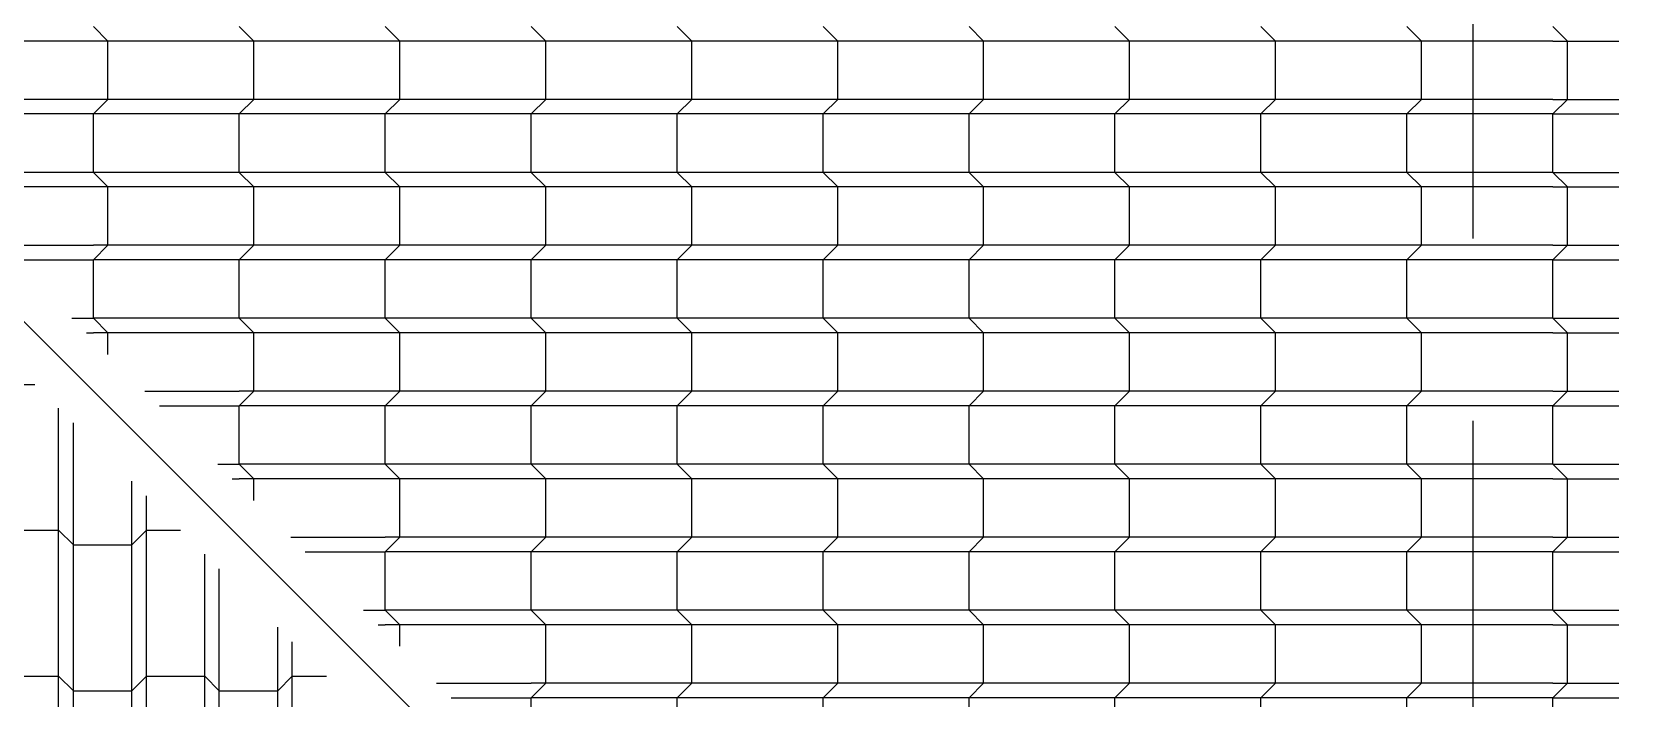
# Model space of a CAD drawing. Header units: metres. Extents: x -220 to 294, y -29 to 18.
# Drawn here: x -180.581 to -179.481, y 7.983 to 8.44 of the extents above; entities that cross this region are included whole.
import ezdxf

# ---------------------------------------------------------------- set-up
doc = ezdxf.new("R2010")
doc.units = ezdxf.units.M
doc.header["$MEASUREMENT"] = 0
doc.linetypes.add('DASHED2', pattern=[0.375, 0.25, -0.125])
doc.layers.add('Rota', color=7, linetype='Continuous')
doc.layers.add('Tarama', color=7, linetype='Continuous')

msp = doc.modelspace()

# ---------------------------------------------------------------- linework, layer by layer
at = {"layer": 'Rota', "color": 198, "linetype": 'DASHED2', "lineweight": -3}
msp.add_lwpolyline([(-179.5939, 9.6737), (-179.5939, 7.2487)], dxfattribs=at)
at = {"layer": 'Rota', "color": 166, "linetype": 'Continuous', "lineweight": -3}
for points in [[(-180.8064, 8.4612), (-179.4689, 7.1237)], [(-179.4689, 7.1237), (-180.8064, 8.4612)]]:
    msp.add_lwpolyline(points, dxfattribs=at)
at = {"layer": 'Tarama', "color": 13, "linetype": 'Continuous', "lineweight": -3}
for points in [[(-180.5291, 8.434), (-180.5391, 8.444)], [(-180.4291, 8.434), (-180.4391, 8.444)], [(-180.3291, 8.434), (-180.3391, 8.444)], [(-180.2291, 8.434), (-180.2391, 8.444)], [(-180.1291, 8.434), (-180.1391, 8.444)], [(-180.0291, 8.434), (-180.0391, 8.444)], [(-179.9291, 8.434), (-179.9391, 8.444)], [(-179.8291, 8.434), (-179.8391, 8.444)], [(-179.7291, 8.434), (-179.7391, 8.444)], [(-179.6291, 8.434), (-179.6391, 8.444)], [(-179.5291, 8.434), (-179.5391, 8.444)], [(-180.5391, 8.434), (-180.6391, 8.434)], [(-180.4391, 8.434), (-180.5391, 8.434)], [(-180.5291, 8.394), (-180.5291, 8.434)], [(-180.3391, 8.434), (-180.4391, 8.434)], [(-180.4291, 8.394), (-180.4291, 8.434)], [(-180.2391, 8.434), (-180.3391, 8.434)], [(-180.3291, 8.394), (-180.3291, 8.434)], [(-180.1391, 8.434), (-180.2391, 8.434)], [(-180.2291, 8.394), (-180.2291, 8.434)], [(-180.0391, 8.434), (-180.1391, 8.434)], [(-180.1291, 8.394), (-180.1291, 8.434)], [(-179.9391, 8.434), (-180.0391, 8.434)], [(-180.0291, 8.394), (-180.0291, 8.434)], [(-179.8391, 8.434), (-179.9391, 8.434)], [(-179.9291, 8.394), (-179.9291, 8.434)], [(-179.7391, 8.434), (-179.8391, 8.434)], [(-179.8291, 8.394), (-179.8291, 8.434)], [(-179.6391, 8.434), (-179.7391, 8.434)], [(-179.7291, 8.394), (-179.7291, 8.434)], [(-179.5391, 8.434), (-179.6391, 8.434)], [(-179.6291, 8.394), (-179.6291, 8.434)], [(-179.5391, 8.434), (-179.4939, 8.434)], [(-179.5291, 8.394), (-179.5291, 8.434)], [(-180.5391, 8.394), (-180.6391, 8.394)], [(-180.4391, 8.394), (-180.5391, 8.394)], [(-180.5391, 8.384), (-180.5291, 8.394)], [(-180.3391, 8.394), (-180.4391, 8.394)], [(-180.4391, 8.384), (-180.4291, 8.394)], [(-180.2391, 8.394), (-180.3391, 8.394)], [(-180.3391, 8.384), (-180.3291, 8.394)], [(-180.1391, 8.394), (-180.2391, 8.394)], [(-180.2391, 8.384), (-180.2291, 8.394)], [(-180.0391, 8.394), (-180.1391, 8.394)], [(-180.1391, 8.384), (-180.1291, 8.394)], [(-179.9391, 8.394), (-180.0391, 8.394)], [(-180.0391, 8.384), (-180.0291, 8.394)], [(-179.8391, 8.394), (-179.9391, 8.394)], [(-179.9391, 8.384), (-179.9291, 8.394)], [(-179.7391, 8.394), (-179.8391, 8.394)], [(-179.8391, 8.384), (-179.8291, 8.394)], [(-179.6391, 8.394), (-179.7391, 8.394)], [(-179.7391, 8.384), (-179.7291, 8.394)], [(-179.5391, 8.394), (-179.6391, 8.394)], [(-179.6391, 8.384), (-179.6291, 8.394)], [(-179.5391, 8.394), (-179.4939, 8.394)], [(-179.5391, 8.384), (-179.5291, 8.394)], [(-180.5391, 8.384), (-180.6391, 8.384)], [(-180.4391, 8.384), (-180.5391, 8.384)], [(-180.5391, 8.344), (-180.5391, 8.384)], [(-180.3391, 8.384), (-180.4391, 8.384)], [(-180.4391, 8.344), (-180.4391, 8.384)], [(-180.2391, 8.384), (-180.3391, 8.384)], [(-180.3391, 8.344), (-180.3391, 8.384)], [(-180.1391, 8.384), (-180.2391, 8.384)], [(-180.2391, 8.344), (-180.2391, 8.384)], [(-180.0391, 8.384), (-180.1391, 8.384)], [(-180.1391, 8.344), (-180.1391, 8.384)], [(-179.9391, 8.384), (-180.0391, 8.384)], [(-180.0391, 8.344), (-180.0391, 8.384)], [(-179.8391, 8.384), (-179.9391, 8.384)], [(-179.9391, 8.344), (-179.9391, 8.384)], [(-179.7391, 8.384), (-179.8391, 8.384)], [(-179.8391, 8.344), (-179.8391, 8.384)], [(-179.6391, 8.384), (-179.7391, 8.384)], [(-179.7391, 8.344), (-179.7391, 8.384)], [(-179.5391, 8.384), (-179.6391, 8.384)], [(-179.6391, 8.344), (-179.6391, 8.384)], [(-179.5391, 8.384), (-179.4939, 8.384)], [(-179.5391, 8.344), (-179.5391, 8.384)], [(-180.5391, 8.344), (-180.6391, 8.344)], [(-180.4391, 8.344), (-180.5391, 8.344)], [(-180.5291, 8.334), (-180.5391, 8.344)], [(-180.3391, 8.344), (-180.4391, 8.344)], [(-180.4291, 8.334), (-180.4391, 8.344)], [(-180.2391, 8.344), (-180.3391, 8.344)], [(-180.3291, 8.334), (-180.3391, 8.344)], [(-180.1391, 8.344), (-180.2391, 8.344)], [(-180.2291, 8.334), (-180.2391, 8.344)], [(-180.0391, 8.344), (-180.1391, 8.344)], [(-180.1291, 8.334), (-180.1391, 8.344)], [(-179.9391, 8.344), (-180.0391, 8.344)], [(-180.0291, 8.334), (-180.0391, 8.344)], [(-179.8391, 8.344), (-179.9391, 8.344)], [(-179.9291, 8.334), (-179.9391, 8.344)], [(-179.7391, 8.344), (-179.8391, 8.344)], [(-179.8291, 8.334), (-179.8391, 8.344)], [(-179.6391, 8.344), (-179.7391, 8.344)], [(-179.7291, 8.334), (-179.7391, 8.344)], [(-179.5391, 8.344), (-179.6391, 8.344)], [(-179.6291, 8.334), (-179.6391, 8.344)], [(-179.5391, 8.344), (-179.4939, 8.344)], [(-179.5291, 8.334), (-179.5391, 8.344)], [(-180.5391, 8.334), (-180.6391, 8.334)], [(-180.4391, 8.334), (-180.5391, 8.334)], [(-180.5291, 8.294), (-180.5291, 8.334)], [(-180.3391, 8.334), (-180.4391, 8.334)], [(-180.4291, 8.294), (-180.4291, 8.334)], [(-180.2391, 8.334), (-180.3391, 8.334)], [(-180.3291, 8.294), (-180.3291, 8.334)], [(-180.1391, 8.334), (-180.2391, 8.334)], [(-180.2291, 8.294), (-180.2291, 8.334)], [(-180.0391, 8.334), (-180.1391, 8.334)], [(-180.1291, 8.294), (-180.1291, 8.334)], [(-179.9391, 8.334), (-180.0391, 8.334)], [(-180.0291, 8.294), (-180.0291, 8.334)], [(-179.8391, 8.334), (-179.9391, 8.334)], [(-179.9291, 8.294), (-179.9291, 8.334)], [(-179.7391, 8.334), (-179.8391, 8.334)], [(-179.8291, 8.294), (-179.8291, 8.334)], [(-179.6391, 8.334), (-179.7391, 8.334)], [(-179.7291, 8.294), (-179.7291, 8.334)], [(-179.5391, 8.334), (-179.6391, 8.334)], [(-179.6291, 8.294), (-179.6291, 8.334)], [(-179.5391, 8.334), (-179.4939, 8.334)], [(-179.5291, 8.294), (-179.5291, 8.334)], [(-180.6039, 8.294), (-180.5391, 8.294)], [(-180.4391, 8.294), (-180.5391, 8.294)], [(-180.5391, 8.284), (-180.5291, 8.294)], [(-180.3391, 8.294), (-180.4391, 8.294)], [(-180.4391, 8.284), (-180.4291, 8.294)], [(-180.2391, 8.294), (-180.3391, 8.294)], [(-180.3391, 8.284), (-180.3291, 8.294)], [(-180.1391, 8.294), (-180.2391, 8.294)], [(-180.2391, 8.284), (-180.2291, 8.294)], [(-180.0391, 8.294), (-180.1391, 8.294)], [(-180.1391, 8.284), (-180.1291, 8.294)], [(-179.9391, 8.294), (-180.0391, 8.294)], [(-180.0391, 8.284), (-180.0291, 8.294)], [(-179.8391, 8.294), (-179.9391, 8.294)], [(-179.9391, 8.284), (-179.9291, 8.294)], [(-179.7391, 8.294), (-179.8391, 8.294)], [(-179.8391, 8.284), (-179.8291, 8.294)], [(-179.6391, 8.294), (-179.7391, 8.294)], [(-179.7391, 8.284), (-179.7291, 8.294)], [(-179.5391, 8.294), (-179.6391, 8.294)], [(-179.6391, 8.284), (-179.6291, 8.294)], [(-179.5391, 8.294), (-179.4939, 8.294)], [(-179.5391, 8.284), (-179.5291, 8.294)], [(-180.5939, 8.284), (-180.5391, 8.284)], [(-180.4391, 8.284), (-180.5391, 8.284)], [(-180.5391, 8.244), (-180.5391, 8.284)], [(-180.3391, 8.284), (-180.4391, 8.284)], [(-180.4391, 8.244), (-180.4391, 8.284)], [(-180.2391, 8.284), (-180.3391, 8.284)], [(-180.3391, 8.244), (-180.3391, 8.284)], [(-180.1391, 8.284), (-180.2391, 8.284)], [(-180.2391, 8.244), (-180.2391, 8.284)], [(-180.0391, 8.284), (-180.1391, 8.284)], [(-180.1391, 8.244), (-180.1391, 8.284)], [(-179.9391, 8.284), (-180.0391, 8.284)], [(-180.0391, 8.244), (-180.0391, 8.284)], [(-179.8391, 8.284), (-179.9391, 8.284)], [(-179.9391, 8.244), (-179.9391, 8.284)], [(-179.7391, 8.284), (-179.8391, 8.284)], [(-179.8391, 8.244), (-179.8391, 8.284)], [(-179.6391, 8.284), (-179.7391, 8.284)], [(-179.7391, 8.244), (-179.7391, 8.284)], [(-179.5391, 8.284), (-179.6391, 8.284)], [(-179.6391, 8.244), (-179.6391, 8.284)], [(-179.5391, 8.284), (-179.4939, 8.284)], [(-179.5391, 8.244), (-179.5391, 8.284)], [(-180.5539, 8.244), (-180.5391, 8.244)], [(-180.4391, 8.244), (-180.5391, 8.244)], [(-180.5291, 8.234), (-180.5391, 8.244)], [(-180.3391, 8.244), (-180.4391, 8.244)], [(-180.4291, 8.234), (-180.4391, 8.244)], [(-180.2391, 8.244), (-180.3391, 8.244)], [(-180.3291, 8.234), (-180.3391, 8.244)], [(-180.1391, 8.244), (-180.2391, 8.244)], [(-180.2291, 8.234), (-180.2391, 8.244)], [(-180.0391, 8.244), (-180.1391, 8.244)], [(-180.1291, 8.234), (-180.1391, 8.244)], [(-179.9391, 8.244), (-180.0391, 8.244)], [(-180.0291, 8.234), (-180.0391, 8.244)], [(-179.8391, 8.244), (-179.9391, 8.244)], [(-179.9291, 8.234), (-179.9391, 8.244)], [(-179.7391, 8.244), (-179.8391, 8.244)], [(-179.8291, 8.234), (-179.8391, 8.244)], [(-179.6391, 8.244), (-179.7391, 8.244)], [(-179.7291, 8.234), (-179.7391, 8.244)], [(-179.5391, 8.244), (-179.6391, 8.244)], [(-179.6291, 8.234), (-179.6391, 8.244)], [(-179.5391, 8.244), (-179.4939, 8.244)], [(-179.5291, 8.234), (-179.5391, 8.244)], [(-180.5439, 8.234), (-180.5391, 8.234)], [(-180.4391, 8.234), (-180.5391, 8.234)], [(-180.5291, 8.2192), (-180.5291, 8.234)], [(-180.3391, 8.234), (-180.4391, 8.234)], [(-180.4291, 8.194), (-180.4291, 8.234)], [(-180.2391, 8.234), (-180.3391, 8.234)], [(-180.3291, 8.194), (-180.3291, 8.234)], [(-180.1391, 8.234), (-180.2391, 8.234)], [(-180.2291, 8.194), (-180.2291, 8.234)], [(-180.0391, 8.234), (-180.1391, 8.234)], [(-180.1291, 8.194), (-180.1291, 8.234)], [(-179.9391, 8.234), (-180.0391, 8.234)], [(-180.0291, 8.194), (-180.0291, 8.234)], [(-179.8391, 8.234), (-179.9391, 8.234)], [(-179.9291, 8.194), (-179.9291, 8.234)], [(-179.7391, 8.234), (-179.8391, 8.234)], [(-179.8291, 8.194), (-179.8291, 8.234)], [(-179.6391, 8.234), (-179.7391, 8.234)], [(-179.7291, 8.194), (-179.7291, 8.234)], [(-179.5391, 8.234), (-179.6391, 8.234)], [(-179.6291, 8.194), (-179.6291, 8.234)], [(-179.5391, 8.234), (-179.4939, 8.234)], [(-179.5291, 8.194), (-179.5291, 8.234)], [(-180.6028, 8.1987), (-180.5793, 8.1987)], [(-180.5039, 8.194), (-180.4391, 8.194)], [(-180.3391, 8.194), (-180.4391, 8.194)], [(-180.4391, 8.184), (-180.4291, 8.194)], [(-180.2391, 8.194), (-180.3391, 8.194)], [(-180.3391, 8.184), (-180.3291, 8.194)], [(-180.1391, 8.194), (-180.2391, 8.194)], [(-180.2391, 8.184), (-180.2291, 8.194)], [(-180.0391, 8.194), (-180.1391, 8.194)], [(-180.1391, 8.184), (-180.1291, 8.194)], [(-179.9391, 8.194), (-180.0391, 8.194)], [(-180.0391, 8.184), (-180.0291, 8.194)], [(-179.8391, 8.194), (-179.9391, 8.194)], [(-179.9391, 8.184), (-179.9291, 8.194)], [(-179.7391, 8.194), (-179.8391, 8.194)], [(-179.8391, 8.184), (-179.8291, 8.194)], [(-179.6391, 8.194), (-179.7391, 8.194)], [(-179.7391, 8.184), (-179.7291, 8.194)], [(-179.5391, 8.194), (-179.6391, 8.194)], [(-179.6391, 8.184), (-179.6291, 8.194)], [(-179.5391, 8.194), (-179.4939, 8.194)], [(-179.5391, 8.184), (-179.5291, 8.194)], [(-180.5629, 8.0987), (-180.5629, 8.1823)], [(-180.4939, 8.184), (-180.4391, 8.184)], [(-180.3391, 8.184), (-180.4391, 8.184)], [(-180.4391, 8.144), (-180.4391, 8.184)], [(-180.2391, 8.184), (-180.3391, 8.184)], [(-180.3391, 8.144), (-180.3391, 8.184)], [(-180.1391, 8.184), (-180.2391, 8.184)], [(-180.2391, 8.144), (-180.2391, 8.184)], [(-180.0391, 8.184), (-180.1391, 8.184)], [(-180.1391, 8.144), (-180.1391, 8.184)], [(-179.9391, 8.184), (-180.0391, 8.184)], [(-180.0391, 8.144), (-180.0391, 8.184)], [(-179.8391, 8.184), (-179.9391, 8.184)], [(-179.9391, 8.144), (-179.9391, 8.184)], [(-179.7391, 8.184), (-179.8391, 8.184)], [(-179.8391, 8.144), (-179.8391, 8.184)], [(-179.6391, 8.184), (-179.7391, 8.184)], [(-179.7391, 8.144), (-179.7391, 8.184)], [(-179.5391, 8.184), (-179.6391, 8.184)], [(-179.6391, 8.144), (-179.6391, 8.184)], [(-179.5391, 8.184), (-179.4939, 8.184)], [(-179.5391, 8.144), (-179.5391, 8.184)], [(-180.5528, 8.0987), (-180.5528, 8.1723)], [(-180.4539, 8.144), (-180.4391, 8.144)], [(-180.3391, 8.144), (-180.4391, 8.144)], [(-180.4291, 8.134), (-180.4391, 8.144)], [(-180.2391, 8.144), (-180.3391, 8.144)], [(-180.3291, 8.134), (-180.3391, 8.144)], [(-180.1391, 8.144), (-180.2391, 8.144)], [(-180.2291, 8.134), (-180.2391, 8.144)], [(-180.0391, 8.144), (-180.1391, 8.144)], [(-180.1291, 8.134), (-180.1391, 8.144)], [(-179.9391, 8.144), (-180.0391, 8.144)], [(-180.0291, 8.134), (-180.0391, 8.144)], [(-179.8391, 8.144), (-179.9391, 8.144)], [(-179.9291, 8.134), (-179.9391, 8.144)], [(-179.7391, 8.144), (-179.8391, 8.144)], [(-179.8291, 8.134), (-179.8391, 8.144)], [(-179.6391, 8.144), (-179.7391, 8.144)], [(-179.7291, 8.134), (-179.7391, 8.144)], [(-179.5391, 8.144), (-179.6391, 8.144)], [(-179.6291, 8.134), (-179.6391, 8.144)], [(-179.5391, 8.144), (-179.4939, 8.144)], [(-179.5291, 8.134), (-179.5391, 8.144)], [(-180.5128, 8.0987), (-180.5128, 8.1323)], [(-180.4439, 8.134), (-180.4391, 8.134)], [(-180.3391, 8.134), (-180.4391, 8.134)], [(-180.4291, 8.1192), (-180.4291, 8.134)], [(-180.2391, 8.134), (-180.3391, 8.134)], [(-180.3291, 8.094), (-180.3291, 8.134)], [(-180.1391, 8.134), (-180.2391, 8.134)], [(-180.2291, 8.094), (-180.2291, 8.134)], [(-180.0391, 8.134), (-180.1391, 8.134)], [(-180.1291, 8.094), (-180.1291, 8.134)], [(-179.9391, 8.134), (-180.0391, 8.134)], [(-180.0291, 8.094), (-180.0291, 8.134)], [(-179.8391, 8.134), (-179.9391, 8.134)], [(-179.9291, 8.094), (-179.9291, 8.134)], [(-179.7391, 8.134), (-179.8391, 8.134)], [(-179.8291, 8.094), (-179.8291, 8.134)], [(-179.6391, 8.134), (-179.7391, 8.134)], [(-179.7291, 8.094), (-179.7291, 8.134)], [(-179.5391, 8.134), (-179.6391, 8.134)], [(-179.6291, 8.094), (-179.6291, 8.134)], [(-179.5391, 8.134), (-179.4939, 8.134)], [(-179.5291, 8.094), (-179.5291, 8.134)], [(-180.5028, 8.0987), (-180.5028, 8.1223)], [(-180.6028, 8.0987), (-180.5629, 8.0987)], [(-180.5629, 7.9987), (-180.5629, 8.0987)], [(-180.5629, 8.0987), (-180.5528, 8.0887)], [(-180.5528, 7.9987), (-180.5528, 8.0987)], [(-180.5128, 7.9987), (-180.5128, 8.0987)], [(-180.5128, 8.0887), (-180.5028, 8.0987)], [(-180.5028, 7.9987), (-180.5028, 8.0987)], [(-180.5028, 8.0987), (-180.4793, 8.0987)], [(-180.4039, 8.094), (-180.3391, 8.094)], [(-180.2391, 8.094), (-180.3391, 8.094)], [(-180.3391, 8.084), (-180.3291, 8.094)], [(-180.1391, 8.094), (-180.2391, 8.094)], [(-180.2391, 8.084), (-180.2291, 8.094)], [(-180.0391, 8.094), (-180.1391, 8.094)], [(-180.1391, 8.084), (-180.1291, 8.094)], [(-179.9391, 8.094), (-180.0391, 8.094)], [(-180.0391, 8.084), (-180.0291, 8.094)], [(-179.8391, 8.094), (-179.9391, 8.094)], [(-179.9391, 8.084), (-179.9291, 8.094)], [(-179.7391, 8.094), (-179.8391, 8.094)], [(-179.8391, 8.084), (-179.8291, 8.094)], [(-179.6391, 8.094), (-179.7391, 8.094)], [(-179.7391, 8.084), (-179.7291, 8.094)], [(-179.5391, 8.094), (-179.6391, 8.094)], [(-179.6391, 8.084), (-179.6291, 8.094)], [(-179.5391, 8.094), (-179.4939, 8.094)], [(-179.5391, 8.084), (-179.5291, 8.094)], [(-180.5528, 8.0887), (-180.5128, 8.0887)], [(-180.3939, 8.084), (-180.3391, 8.084)], [(-180.2391, 8.084), (-180.3391, 8.084)], [(-180.3391, 8.044), (-180.3391, 8.084)], [(-180.1391, 8.084), (-180.2391, 8.084)], [(-180.2391, 8.044), (-180.2391, 8.084)], [(-180.0391, 8.084), (-180.1391, 8.084)], [(-180.1391, 8.044), (-180.1391, 8.084)], [(-179.9391, 8.084), (-180.0391, 8.084)], [(-180.0391, 8.044), (-180.0391, 8.084)], [(-179.8391, 8.084), (-179.9391, 8.084)], [(-179.9391, 8.044), (-179.9391, 8.084)], [(-179.7391, 8.084), (-179.8391, 8.084)], [(-179.8391, 8.044), (-179.8391, 8.084)], [(-179.6391, 8.084), (-179.7391, 8.084)], [(-179.7391, 8.044), (-179.7391, 8.084)], [(-179.5391, 8.084), (-179.6391, 8.084)], [(-179.6391, 8.044), (-179.6391, 8.084)], [(-179.5391, 8.084), (-179.4939, 8.084)], [(-179.5391, 8.044), (-179.5391, 8.084)], [(-180.4628, 7.9987), (-180.4628, 8.0823)], [(-180.4529, 7.9987), (-180.4529, 8.0723)], [(-180.3539, 8.044), (-180.3391, 8.044)], [(-180.2391, 8.044), (-180.3391, 8.044)], [(-180.3291, 8.034), (-180.3391, 8.044)], [(-180.1391, 8.044), (-180.2391, 8.044)], [(-180.2291, 8.034), (-180.2391, 8.044)], [(-180.0391, 8.044), (-180.1391, 8.044)], [(-180.1291, 8.034), (-180.1391, 8.044)], [(-179.9391, 8.044), (-180.0391, 8.044)], [(-180.0291, 8.034), (-180.0391, 8.044)], [(-179.8391, 8.044), (-179.9391, 8.044)], [(-179.9291, 8.034), (-179.9391, 8.044)], [(-179.7391, 8.044), (-179.8391, 8.044)], [(-179.8291, 8.034), (-179.8391, 8.044)], [(-179.6391, 8.044), (-179.7391, 8.044)], [(-179.7291, 8.034), (-179.7391, 8.044)], [(-179.5391, 8.044), (-179.6391, 8.044)], [(-179.6291, 8.034), (-179.6391, 8.044)], [(-179.5391, 8.044), (-179.4939, 8.044)], [(-179.5291, 8.034), (-179.5391, 8.044)], [(-180.4128, 7.9987), (-180.4128, 8.0323)], [(-180.3439, 8.034), (-180.3391, 8.034)], [(-180.2391, 8.034), (-180.3391, 8.034)], [(-180.3291, 8.0192), (-180.3291, 8.034)], [(-180.1391, 8.034), (-180.2391, 8.034)], [(-180.2291, 7.994), (-180.2291, 8.034)], [(-180.0391, 8.034), (-180.1391, 8.034)], [(-180.1291, 7.994), (-180.1291, 8.034)], [(-179.9391, 8.034), (-180.0391, 8.034)], [(-180.0291, 7.994), (-180.0291, 8.034)], [(-179.8391, 8.034), (-179.9391, 8.034)], [(-179.9291, 7.994), (-179.9291, 8.034)], [(-179.7391, 8.034), (-179.8391, 8.034)], [(-179.8291, 7.994), (-179.8291, 8.034)], [(-179.6391, 8.034), (-179.7391, 8.034)], [(-179.7291, 7.994), (-179.7291, 8.034)], [(-179.5391, 8.034), (-179.6391, 8.034)], [(-179.6291, 7.994), (-179.6291, 8.034)], [(-179.5391, 8.034), (-179.4939, 8.034)], [(-179.5291, 7.994), (-179.5291, 8.034)], [(-180.4028, 7.9987), (-180.4028, 8.0223)], [(-180.6028, 7.9987), (-180.5629, 7.9987)], [(-180.5629, 7.8987), (-180.5629, 7.9987)], [(-180.5629, 7.9987), (-180.5528, 7.9887)], [(-180.5528, 7.8987), (-180.5528, 7.9987)], [(-180.5128, 7.8987), (-180.5128, 7.9987)], [(-180.5128, 7.9887), (-180.5028, 7.9987)], [(-180.5028, 7.8987), (-180.5028, 7.9987)], [(-180.5028, 7.9987), (-180.4628, 7.9987)], [(-180.4628, 7.8987), (-180.4628, 7.9987)], [(-180.4628, 7.9987), (-180.4529, 7.9887)], [(-180.4529, 7.8987), (-180.4529, 7.9987)], [(-180.4128, 7.8987), (-180.4128, 7.9987)], [(-180.4128, 7.9887), (-180.4028, 7.9987)], [(-180.4028, 7.8987), (-180.4028, 7.9987)], [(-180.4028, 7.9987), (-180.3793, 7.9987)], [(-180.5528, 7.9887), (-180.5128, 7.9887)], [(-180.4529, 7.9887), (-180.4128, 7.9887)], [(-180.3039, 7.994), (-180.2391, 7.994)], [(-180.2939, 7.984), (-180.2391, 7.984)], [(-180.1391, 7.994), (-180.2391, 7.994)], [(-180.2391, 7.984), (-180.2291, 7.994)], [(-180.1391, 7.984), (-180.2391, 7.984)], [(-180.2391, 7.944), (-180.2391, 7.984)], [(-180.0391, 7.994), (-180.1391, 7.994)], [(-180.1391, 7.984), (-180.1291, 7.994)], [(-180.0391, 7.984), (-180.1391, 7.984)], [(-180.1391, 7.944), (-180.1391, 7.984)], [(-179.9391, 7.994), (-180.0391, 7.994)], [(-180.0391, 7.984), (-180.0291, 7.994)], [(-179.9391, 7.984), (-180.0391, 7.984)], [(-180.0391, 7.944), (-180.0391, 7.984)], [(-179.8391, 7.994), (-179.9391, 7.994)], [(-179.9391, 7.984), (-179.9291, 7.994)], [(-179.8391, 7.984), (-179.9391, 7.984)], [(-179.9391, 7.944), (-179.9391, 7.984)], [(-179.7391, 7.994), (-179.8391, 7.994)], [(-179.8391, 7.984), (-179.8291, 7.994)], [(-179.7391, 7.984), (-179.8391, 7.984)], [(-179.8391, 7.944), (-179.8391, 7.984)], [(-179.6391, 7.994), (-179.7391, 7.994)], [(-179.7391, 7.984), (-179.7291, 7.994)], [(-179.6391, 7.984), (-179.7391, 7.984)], [(-179.7391, 7.944), (-179.7391, 7.984)], [(-179.5391, 7.994), (-179.6391, 7.994)], [(-179.6391, 7.984), (-179.6291, 7.994)], [(-179.5391, 7.984), (-179.6391, 7.984)], [(-179.6391, 7.944), (-179.6391, 7.984)], [(-179.5391, 7.994), (-179.4939, 7.994)], [(-179.5391, 7.984), (-179.5291, 7.994)], [(-179.5391, 7.984), (-179.4939, 7.984)], [(-179.5391, 7.944), (-179.5391, 7.984)]]:
    msp.add_lwpolyline(points, dxfattribs=at)

doc.saveas('drawing.dxf')
